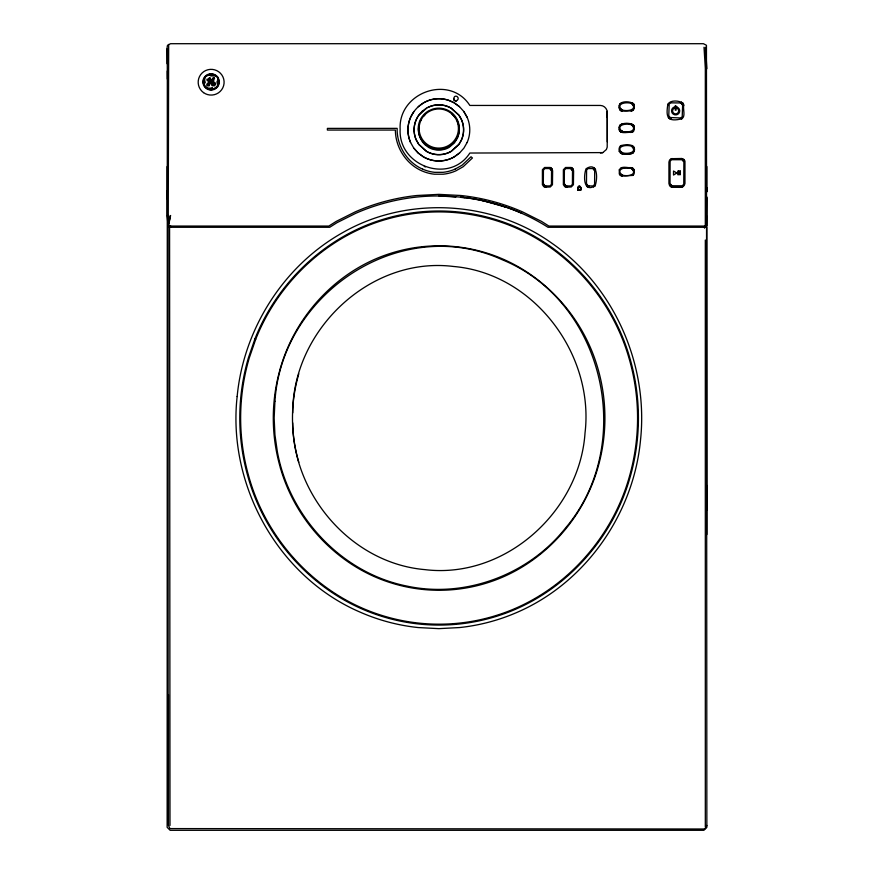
<?xml version="1.0" encoding="UTF-8"?>
<svg xmlns="http://www.w3.org/2000/svg" width="874" height="874" viewBox="0 0 874 874"><rect width="100%" height="100%" fill="white"/><g stroke="black" fill="none" stroke-linecap="round" stroke-linejoin="round"><path stroke-width="1.31" d="M167.153 166.519L167.153 215.485L168.07 226.06L170.561 215.485L168.518 226.06M169.578 227.284L169.993 825.449M704.553 228.158L704.553 226.06L704.553 227.284M705.318 226.06L705.318 68.292L704.018 47.251M167.513 215.485L168.103 226.06L328.832 226.06L336.25 221.373L355.073 211.945A207.444 207.444 0 0 1 416.854 195.503L438.857 194.356L460.86 195.503A207.444 207.444 0 0 1 522.641 211.945L541.465 221.373L548.883 226.06L706.454 226.06L706.465 215.485M706.837 534.506L706.837 227.284L547.998 227.284C509.4 202.735 462.401 192.498 417.007 197.021A206.046 206.046 0 0 0 355.652 213.354L336.949 222.706L329.716 227.284L168.07 227.284M706.454 226.06L706.847 197.535M706.847 187.67L706.837 191.919L706.847 166.519M706.826 486.61L706.837 485.431L706.837 509.968M580.871 189.571C581.997 185.233 577.146 185.397 577.889 189.571L580.871 189.571C581.494 184.96 576.731 185.212 577.976 189.844C584.586 192.149 578.14 183.059 577.889 189.571L578.075 189.953M168.671 44.443L168.234 226.06L170.67 226.06L170.747 227.284M292.724 412.899C292.539 330.252 370.128 256.071 453.475 266.472C533.828 273.267 594.473 354.134 585.023 432.969C579.735 511.924 504.538 579.429 424.731 569.608C351.643 563.227 293.183 495.274 292.703 422.852M168.343 226.06L168.649 215.485M459.221 129.691L458.784 133.951A27.815 27.717 7.1 0 1 457.473 138.026L454.48 142.833L449.05 147.444A27.302 27.149 -4.2 0 1 445.15 149.181L440.977 150.077A27.181 27.028 -3 0 1 436.716 150.077L432.543 149.192A27.28 27.127 -2.3 0 1 428.653 147.444L425.201 144.92A27.553 27.422 -5.4 0 1 422.35 141.741L420.23 138.026A27.782 27.673 -11.7 0 1 418.919 133.951L418.482 129.691A27.979 27.87 -14.4 0 1 418.93 125.43M453.606 98.554L454.546 96.643A2.218 2.218 0.2 0 1 457.244 96.643C460.806 99.603 453.835 103.252 453.606 98.554L454.546 100.477L456.621 100.805L455.168 100.805M619.131 127.287L619.742 125.266M619.295 169.818L619.295 173.817L620.431 175.423L622.299 176.067L633.016 175.39M634.316 129.079L633.705 131.1L632.153 132.28L621.294 132.192M634.153 151.519C636.545 144.079 627.062 144.155 622.299 145.303C619.153 145.335 618.65 149.137 619.295 151.519M667.681 105.426L667.856 104.225M619.131 105.972C619.349 100.335 632.35 100.783 634.153 104.946L634.316 105.972M634.316 107.742L633.016 110.495M706.837 825.427L705.318 828.596L703.406 829L169.982 828.596L168.453 825.427L168.453 694.622M579.735 186.282L578.446 186.326L578.599 187.626M280.423 368.041C295.718 314.804 337.823 269.793 390.973 253.231A160.018 160.018 0 0 1 487.233 253.22C540.372 269.804 582.488 314.804 597.772 368.041A178.493 178.493 0 0 1 597.772 468.038C582.488 521.275 540.372 566.286 487.233 582.86A160.018 160.018 0 0 1 390.962 582.86C337.823 566.276 295.718 521.286 280.423 468.038M595.128 185.714C597.794 178.569 597.849 161.078 586.05 168.758C583.384 175.903 583.329 193.383 595.128 185.714L593.435 186.981M619.295 169.851C621.48 165.208 628.297 168.321 632.153 167.764M634.153 151.464C632 156.151 625.161 152.961 621.294 153.595M667.856 104.301C670.227 99.68 679.622 100.455 683.064 103.329M467.12 142.484L463.886 148.165L459.56 153.005L454.327 156.828A30.677 30.492 -3 0 1 423.366 156.828L418.133 153.005L413.817 148.165L410.594 142.528A31.551 31.431 -18.4 0 1 410.66 117.203C414.254 109.272 421.104 103.056 429.331 100.215A30.535 30.481 -5.2 0 1 448.406 100.215L454.294 102.87L459.516 106.694M413.894 111.566L410.66 117.203A31.54 31.42 -18.6 0 0 410.583 142.495M423.814 116.056L425.245 114.461M579.997 186.381L580.478 187.626M619.742 125.343C623.173 122.513 630.252 122.622 633.705 125.343M667.681 105.35C665.912 117.094 667.638 121.836 680.289 119.159C686.527 118.285 682.67 109.206 683.719 105.35M633.016 175.423L634.153 173.784L634.153 169.818M619.742 104.039L622.299 102.706M633.705 109.676L631.214 111.118M167.316 70.925L167.142 827.296L170.135 830.3L703.865 830.3L706.858 827.296L706.454 45.284L703.406 43.7L170.55 43.7L167.502 45.284L167.142 47.272L167.371 79.086M418.22 106.726L423.442 102.903A30.568 30.503 -5.6 0 1 454.294 102.903L459.516 106.726L463.843 111.522L467.077 117.16A31.562 31.431 11.3 0 1 467.109 142.528M426.512 108.256L418.864 115.182A25.226 25.128 -13.6 0 0 416.243 139.96L418.81 144.472L426.457 151.399A24.548 24.417 -3.4 0 0 451.235 151.399L458.883 144.472L461.472 139.96A25.237 25.149 8.6 0 0 461.439 119.694L458.861 115.182L451.213 108.256A24.494 24.428 -4.3 0 0 427.648 107.633M459.571 152.961L454.327 156.785A30.688 30.514 -3.4 0 1 423.355 156.796L418.122 152.961L413.806 148.121M602.841 152.6L606.381 149.509L607.201 147.182L607.321 112.582C607.31 108.868 604.218 105.503 600.438 105.448L469.851 105.448C449.64 73.973 398.162 92.338 400.139 129.243C398.151 166.115 449.651 184.567 469.851 153.037L602.841 152.6L600.438 153.037M620.431 145.947L621.294 145.477M671.276 186.872C675.318 186.49 684.091 189.745 684.965 183.485L684.965 162.072L684.298 159.964L681.523 158.5L671.276 158.686L669.593 159.986L668.927 162.094L668.927 183.507L669.593 185.616L671.276 186.894M632.153 132.192L633.016 131.723M681.37 118.984L682.31 118.471M633.016 153.081C628.996 153.966 621.753 155.911 619.295 151.464M455.081 169.13L462.16 165.142L471.02 156.774L472.441 157.986L463.187 166.715L455.791 170.889A41.908 41.886 -2.3 0 1 443.304 174.21L434.411 174.21A41.919 41.886 2.3 0 1 421.923 170.889C406.082 164.006 395.419 147.269 395.376 130.062L327.389 130.062L327.389 128.391L397.157 128.369C396.676 145.412 406.902 162.324 422.634 169.13M671.276 158.707L672.357 158.533M621.294 167.764L631.148 167.6M682.616 186.872L672.357 187.047L670.336 186.391M632.153 110.845L622.299 111.129L620.431 110.386M621.294 124.174L622.299 124.01M620.409 174.101L619.48 174.188L619.742 174.713M619.131 129.079C619.721 134.825 627.619 131.723 631.148 132.444M545.671 187.167L550.281 186.981L552.455 184.731L552.63 170.867L551.975 168.758L550.281 167.48L544.589 167.48L542.404 169.742L542.404 184.731L543.639 186.479L545.671 187.167L543.639 186.479M566.636 187.167L571.246 186.981L573.42 184.731L573.606 170.867L572.94 168.758L571.246 167.48L565.554 167.48L563.369 169.742L563.369 184.731L564.604 186.479L566.636 187.167L564.604 186.479M580.849 189.713L577.889 189.571L578.348 190.04M438.857 195.874L455.813 197.054M461.035 197.426L464.946 197.699M580.784 189.844L577.889 189.571L580.412 190.04M681.032 102.946L671.21 102.848L669.211 103.82L668.785 115.434L669.724 117.509L680.201 117.946L682.201 116.974L682.627 105.361L681.032 102.946L682.528 104.498L681.687 103.285M631.836 103.613C627.27 101.679 615.362 103.066 621.611 109.763C626.177 111.708 638.086 110.31 631.836 103.613L633.213 105.033L632.437 103.93M631.836 124.971C627.248 123.026 615.362 124.436 621.611 131.133C626.199 133.088 638.075 131.679 631.836 124.971L633.213 126.402L632.437 125.288M631.836 146.351C627.237 144.385 615.372 145.816 621.611 152.513C626.21 154.469 638.075 153.048 631.836 146.351L633.213 147.772L632.437 146.657M682.277 159.713L671.614 159.713L670.118 161.264L670.019 183.365L671.614 185.78L682.277 185.78L683.763 184.228L683.861 162.138L682.277 159.713L683.763 161.264L682.922 160.051M631.836 168.682C627.226 166.715 615.372 168.147 621.611 174.844C626.21 176.81 638.075 175.379 631.836 168.682L633.213 170.102L632.437 168.988M593.096 168.551L588.071 168.551L586.585 170.102L586.487 183.518L588.071 185.933L593.096 185.933L594.593 184.381L594.691 170.965L593.096 168.551L594.593 170.102L593.752 168.89M570.908 168.551L565.882 168.551L564.396 170.102L564.298 183.518L565.882 185.933L570.908 185.933L572.404 184.381L572.503 170.965L570.908 168.551L572.404 170.102L571.563 168.89M549.943 168.551L544.917 168.551L543.431 170.102L543.333 183.518L544.917 185.933L549.943 185.933L551.439 184.381L551.538 170.965L549.943 168.551L551.439 170.102L550.598 168.89M580.686 189.953L577.889 189.571L580.565 190.019M631.148 102.706L632.153 102.87M670.041 118.984L671.123 119.159L668.348 117.706M631.148 123.922L633.016 124.632L634.316 127.287M681.523 158.533L682.616 158.707M622.299 176.067L620.431 175.39M481.935 200.386L505.904 207.193M669.724 117.509L671.21 117.946L669.211 116.974M621.01 109.458L622.375 109.851L620.529 108.966M621.01 130.827L622.375 131.231L620.529 130.335M621.01 152.207L622.375 152.611L620.529 151.715M621.01 174.538L622.375 174.942L620.529 174.046M670.959 185.441L672.445 185.878L670.445 184.906M587.426 185.594L588.912 186.031L586.913 185.059M565.238 185.594L566.723 186.031L564.724 185.059M544.273 185.594L545.758 186.031L543.759 185.059M619.742 109.676L622.299 111.129M620.431 131.81L622.299 132.444M620.431 153.125L622.299 153.758M586.793 186.479L588.825 187.167M424.261 166.399L425.354 166.945M620.431 110.495L621.294 110.965M681.37 102.05L683.544 104.301L683.064 103.241M632.153 145.477L634.153 147.553M632.153 167.732L634.153 169.851L633.016 168.234M633.016 103.219L633.705 104.039M684.298 159.986L683.555 159.221L684.79 160.969M452.481 114.461L455.321 117.651M453.726 99.308L454.546 100.477M594.386 167.983L595.609 169.742M572.197 167.983L573.42 169.742M551.232 167.983L552.455 169.742M463.843 111.566L467.077 117.203M633.705 103.93L634.153 104.946M619.742 109.785L619.131 107.742M633.705 125.266L634.153 126.249M619.295 130.204L619.742 131.1M683.544 104.225L683.719 105.426M706.847 68.74L705.515 47.272L705.547 51.337M167.153 190.98L167.36 199.075M167.819 216.61L168.07 226.06M607.321 117.324L607.201 111.304L607.321 141.861M706.629 196.497L706.837 226.06M705.318 240.022L705.318 827.208M634.316 105.863L634.316 107.852M634.316 127.2L634.316 129.166M619.131 105.863L619.131 107.852M619.131 127.2L619.131 129.166M168.136 216.665L168.136 763.395M167.142 48.583L167.142 63.726M422.634 169.13A40.138 40.117 2 0 0 434.597 172.32L443.118 172.32A40.138 40.117 -2 0 0 455.081 169.13M459.156 128.292A27.946 27.848 6.5 0 0 458.774 125.43L457.463 121.355A27.804 27.706 1.3 0 0 456.829 120.109M420.263 121.355A27.826 27.717 -12.1 0 1 420.897 120.109M452.535 113.412A20.572 20.495 7 0 1 452.557 143.882L449.083 146.384A20.594 20.495 -4.5 0 1 424.993 143.871A20.572 20.506 -7.6 0 1 428.522 110.889L432.433 109.152A20.572 20.506 -2.8 0 1 452.535 113.412M460.707 197.021A206.046 206.046 0 0 1 522.062 213.354M298.799 462.248A157.844 157.844 0 0 1 298.799 373.832M280.434 468.038A178.493 178.493 0 0 1 280.434 368.052M218.238 78.802A7.811 7.746 2.5 0 1 211.705 89.661L210.164 89.629A7.811 7.746 2.5 0 1 203.697 84.374M212.786 74.366A7.811 7.746 2.5 0 1 215.485 75.525A7.855 7.8 2.5 0 1 218.314 78.758M203.675 84.374A7.855 7.8 2.5 0 1 203.292 81.369A7.811 7.746 2.5 0 1 209.727 74.301A7.855 7.8 2.5 0 1 212.819 74.312M217.834 77.305A8.194 8.128 2.5 0 1 211.737 90.044L210.121 90.011A8.194 8.128 2.5 0 1 202.976 82.964A8.237 8.172 2.5 0 1 203.172 79.796A8.194 8.128 2.5 0 1 203.74 78.354A8.27 8.205 2.5 0 1 206.756 75.011A8.194 8.128 2.5 0 1 214.349 74.476A8.237 8.172 2.5 0 1 217.899 77.273M675.274 106.016L675.252 110.157L676.083 110.157L676.105 106.016L675.274 106.016M212.185 79.326L210.776 81.249L210.918 79.414L208.93 81.162L210.503 78.157L209.323 77.655C207.138 83.434 207.291 75.983 207.062 80.506L207.99 81.042C212.546 81.785 205.499 82.669 206.876 85.707L209.083 85.892L210.525 82.08L212.48 80.79L211.41 82.385L211.486 84.876L212.316 85.772L214.742 85.75L215.528 83.096L213.475 82.407A1.235 1.224 2.5 0 0 212.928 83.991C214.764 85.75 212.786 82.32 214.523 83.019L214.796 84.614L213.748 85.39L212.306 84.625L212.153 82.582C216.249 80.375 211.748 81.599 214.534 78.452L214.294 77.633L213.19 77.611L212.185 79.326M212.295 87.957L211.3 88.984L209.476 89.028A7.8 7.746 2.5 0 0 213.759 88.711L215.856 87.4C219.756 86.45 215.179 80.168 217.943 81.096L218.249 83.543A7.658 7.604 2.5 0 0 217.921 79.305C218.03 73.416 209.782 77.48 210.252 75.131C218.107 74.749 204.363 73.853 204.975 78.627C203.478 79.905 206.832 83.806 204.243 82.768L204.09 79.829L204.265 84.581L205.598 86.657L208.591 88.241L212.295 87.957M274.939 401.242L274.152 418.045L274.939 434.837L277.32 451.465C289.108 516.654 341.417 573.071 406.923 586.083C465.438 598.646 529.032 574.6 565.806 527.656L566.614 526.738C636.108 442.899 604.218 301.333 502.222 259.742C401.133 213.551 281.909 292.91 274.939 401.242M237.149 396.523C227.338 484.786 277.834 576.698 359.979 612.073A195.328 195.328 0 0 0 418.143 627.554L438.857 628.646L459.571 627.554A195.317 195.317 0 0 0 517.736 612.073C586.028 582.303 633.781 513.388 640.566 439.556C648.421 364.6 614.291 286.639 552.171 243.431C491.734 200.08 406.727 195.721 342.258 232.877C283.252 266.078 243.485 329.334 237.149 396.523M209.847 78.354L208.646 79.72A3.463 3.441 2.5 0 1 209.028 78.791L209.847 78.354M213.879 78.332L212.95 79.687L213.879 78.332M209.705 82.571C209.356 87.4 205.303 84.516 209.705 82.571M254.957 338.817L248.369 357.947A214.556 214.556 0 0 0 248.369 478.133C266.734 542.142 317.36 596.243 381.239 616.159A192.356 192.356 0 0 0 496.967 616.17C560.835 596.232 611.461 542.142 629.837 478.144A214.567 214.567 0 0 0 629.826 357.947C611.472 293.937 560.835 239.837 496.956 219.92A192.356 192.356 0 0 0 381.239 219.909C323.97 237.903 276.982 283.209 254.957 338.817M255.754 339.156L249.188 358.198A213.638 213.638 0 0 0 249.199 477.881C267.477 541.607 317.885 595.478 381.49 615.307A191.526 191.526 0 0 0 496.716 615.318C560.31 595.467 610.718 541.607 629.018 477.881A213.627 213.627 0 0 0 629.007 358.209C610.718 294.472 560.31 240.612 496.705 220.783A191.526 191.526 0 0 0 381.49 220.772C324.473 238.678 277.681 283.788 255.754 339.156M677.033 107.054L676.673 108.037L677.459 108.463A3.059 3.026 1.3 0 1 676.935 113.598A3.037 3.004 0.2 0 1 672.849 112.036A3.037 3.004 0.2 0 1 674.619 108.059L674.247 107.054L673.199 107.622A4.119 4.075 -1.2 0 0 672.15 112.965A4.086 4.042 1.5 0 0 678.781 113.456A4.086 4.042 1.5 0 0 677.022 107.087M422.317 111.184L418.843 115.051A25.204 25.106 -13.6 0 0 416.21 139.829L418.788 144.341L426.446 151.268A24.614 24.472 -3.1 0 0 451.246 151.268L458.905 144.341A25.215 25.117 8.5 0 0 458.872 115.051L451.224 108.125A24.516 24.461 -4.4 0 0 426.501 108.114L422.317 111.184M676.847 173.019L673.526 175.051L673.526 171.009L676.847 173.019M678.541 171.009L677.874 171.009L677.874 174.745L678.541 174.745L678.541 171.009M680.245 171.009L679.579 171.009L679.579 174.745L680.245 174.745L680.245 171.009M451.945 114.002A19.654 19.567 -2.3 0 0 422.885 117.029A19.621 19.545 -9.6 0 0 422.841 140.026A19.654 19.567 -2.3 0 0 451.913 143.085A19.654 19.567 -2.3 0 0 451.945 114.002M203.544 92.633A12.968 12.87 2.5 0 0 224.039 83.533A12.968 12.87 2.5 0 0 205.838 70.466A12.968 12.87 2.5 0 0 203.544 92.633"/></g></svg>
